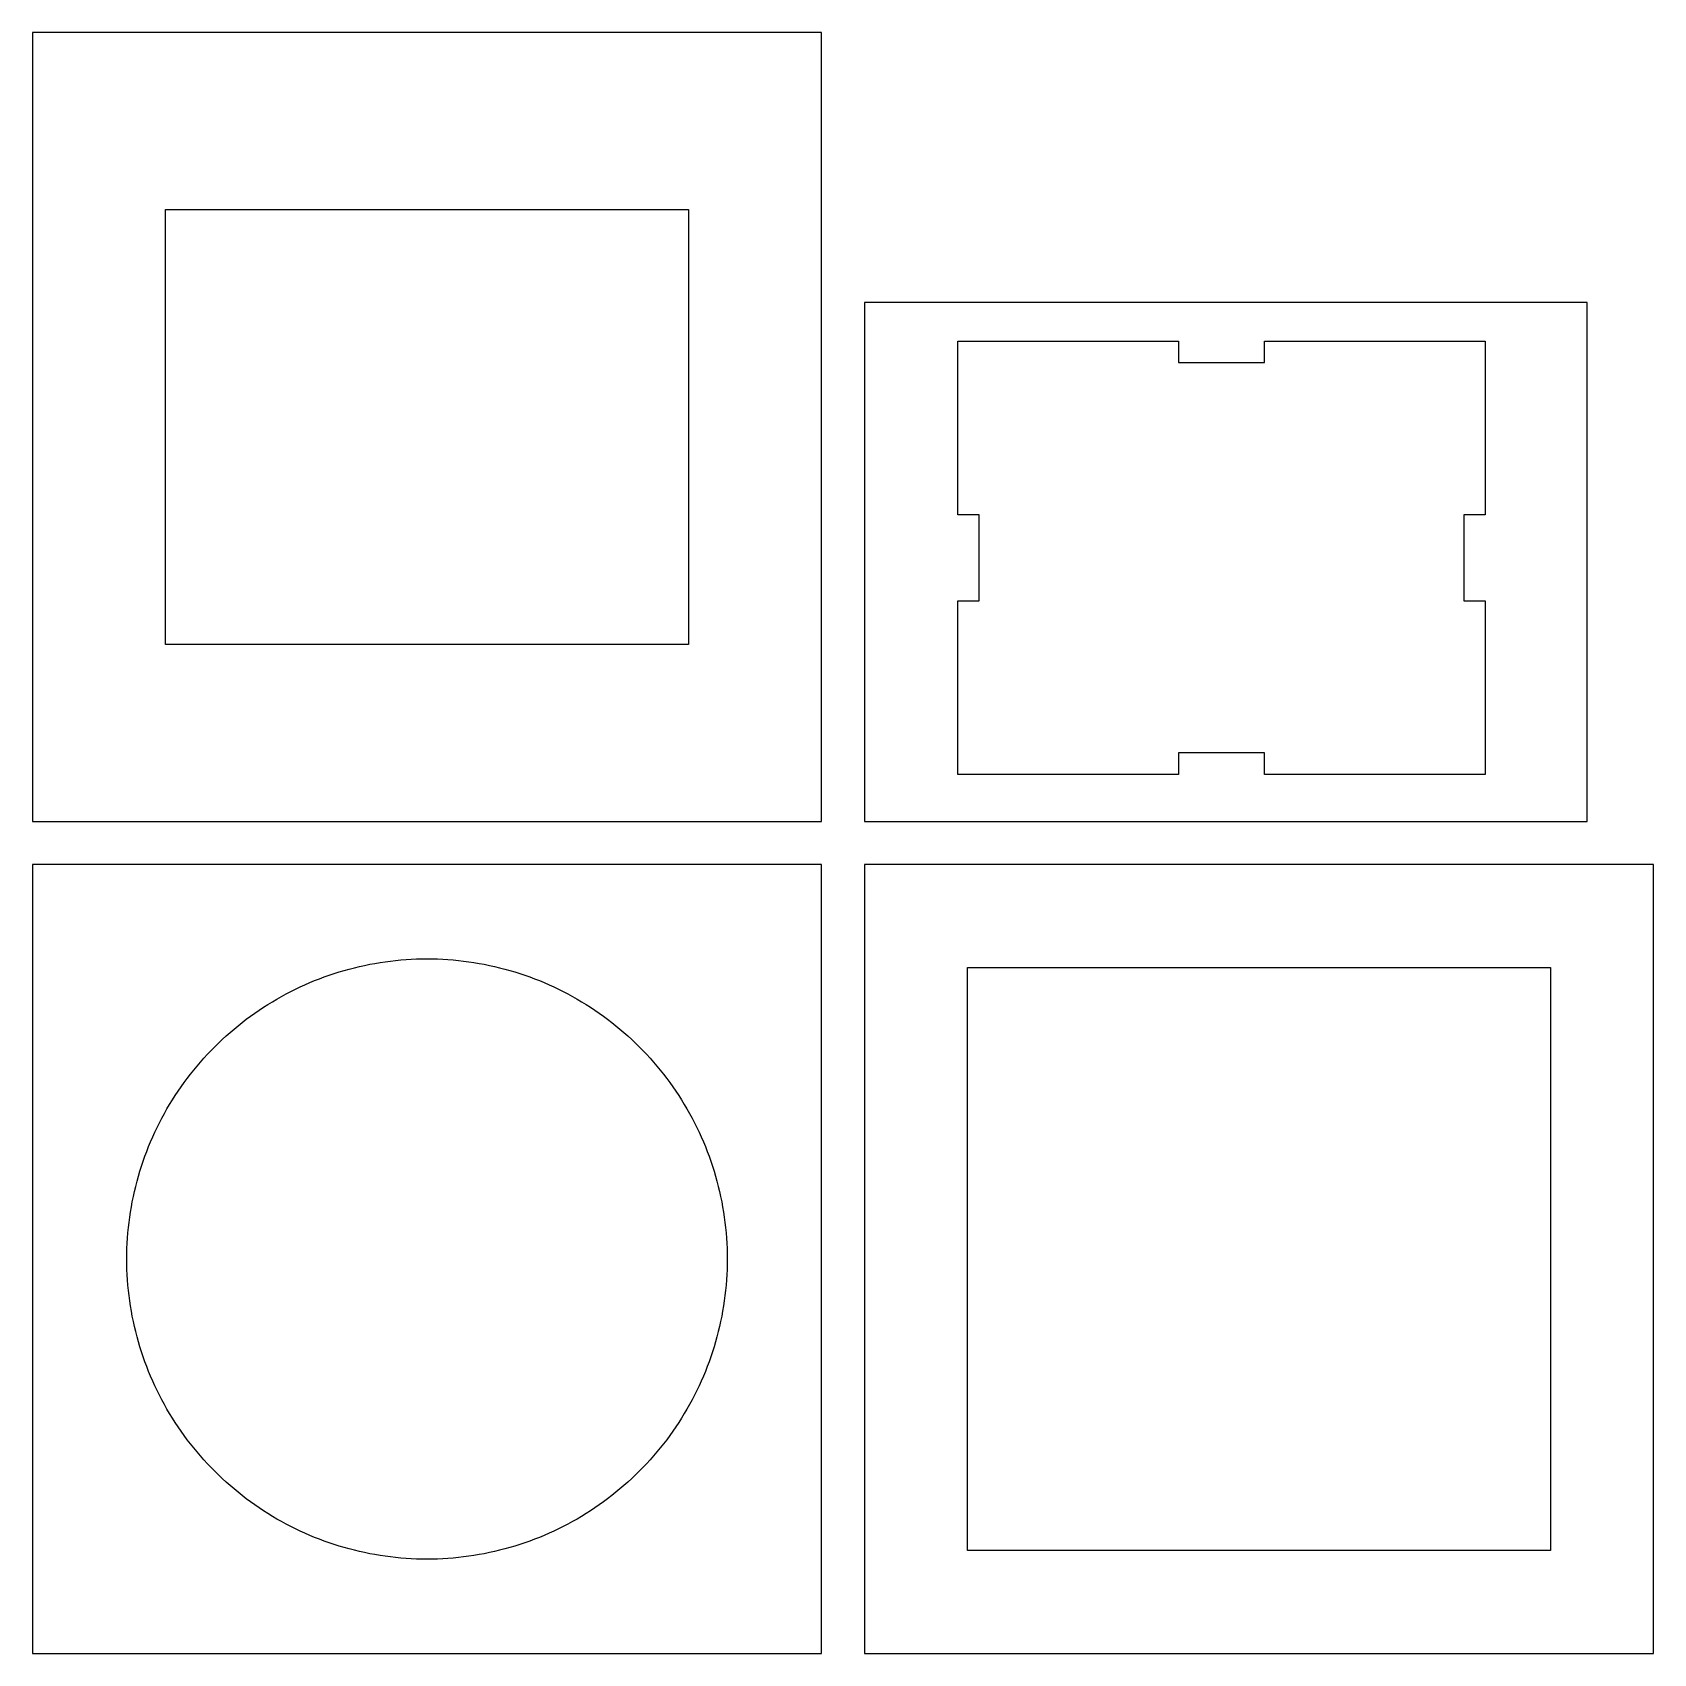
# Model space of a CAD drawing. Header units: metres. Extents: x 0 to 378, y 0 to 378.
import ezdxf

# ---------------------------------------------------------------- set-up
doc = ezdxf.new("R2010")
doc.units = ezdxf.units.M

msp = doc.modelspace()

# ---------------------------------------------------------------- linework, layer by layer
for p, q in [((184, 378), (0, 378)), ((0, 378), (0, 194)), ((184, 194), (184, 378)), ((31, 235.25), (31, 336.75)), ((31, 336.75), (153, 336.75)), ((153, 336.75), (153, 235.25)), ((362.5, 315), (194, 315)), ((194, 315), (194, 194)), ((362.5, 194), (362.5, 315)), ((215.75, 265.5), (215.75, 306)), ((215.75, 306), (267.25, 306)), ((267.25, 306), (267.25, 301)), ((287.25, 301), (287.25, 306)), ((287.25, 306), (338.75, 306)), ((338.75, 306), (338.75, 265.5)), ((267.25, 301), (287.25, 301)), ((220.75, 265.5), (215.75, 265.5)), ((220.75, 245.5), (220.75, 265.5)), ((338.75, 265.5), (333.75, 265.5)), ((333.75, 265.5), (333.75, 245.5)), ((215.75, 205), (215.75, 245.5)), ((215.75, 245.5), (220.75, 245.5)), ((333.75, 245.5), (338.75, 245.5)), ((338.75, 245.5), (338.75, 205)), ((153, 235.25), (31, 235.25)), ((287.25, 210), (267.25, 210)), ((267.25, 210), (267.25, 205)), ((287.25, 205), (287.25, 210)), ((267.25, 205), (215.75, 205)), ((338.75, 205), (287.25, 205)), ((0, 194), (184, 194)), ((194, 194), (362.5, 194)), ((184, 184), (0, 184)), ((0, 184), (0, 0)), ((184, 0), (184, 184)), ((378, 184), (194, 184)), ((194, 184), (194, 0)), ((378, 0), (378, 184)), ((70.3688, 158.574), (71.534, 158.941)), ((71.534, 158.941), (72.7054, 159.288)), ((72.7054, 159.288), (73.8827, 159.615)), ((73.8827, 159.615), (75.0655, 159.921)), ((75.0655, 159.921), (76.2534, 160.206)), ((76.2534, 160.206), (77.4462, 160.47)), ((77.4462, 160.47), (78.6434, 160.714)), ((78.6434, 160.714), (79.8446, 160.937)), ((79.8446, 160.937), (81.0496, 161.138)), ((81.0496, 161.138), (82.2579, 161.319)), ((82.2579, 161.319), (83.4691, 161.478)), ((83.4691, 161.478), (84.683, 161.617)), ((84.683, 161.617), (85.8991, 161.734)), ((85.8991, 161.734), (87.1171, 161.829)), ((87.1171, 161.829), (88.3365, 161.904)), ((88.3365, 161.904), (89.557, 161.957)), ((89.557, 161.957), (90.7783, 161.989)), ((90.7783, 161.989), (92, 162)), ((92, 162), (93.2217, 161.989)), ((93.2217, 161.989), (94.443, 161.957)), ((94.443, 161.957), (95.6635, 161.904)), ((95.6635, 161.904), (96.8829, 161.829)), ((96.8829, 161.829), (98.1009, 161.734)), ((98.1009, 161.734), (99.317, 161.617)), ((99.317, 161.617), (100.531, 161.478)), ((100.531, 161.478), (101.742, 161.319)), ((101.742, 161.319), (102.95, 161.138)), ((102.95, 161.138), (104.155, 160.937)), ((104.155, 160.937), (105.357, 160.714)), ((105.357, 160.714), (106.554, 160.47)), ((106.554, 160.47), (107.747, 160.206)), ((107.747, 160.206), (108.935, 159.921)), ((108.935, 159.921), (110.117, 159.615)), ((110.117, 159.615), (111.295, 159.288)), ((111.295, 159.288), (112.466, 158.941)), ((112.466, 158.941), (113.631, 158.574)), ((218, 24), (218, 160)), ((218, 160), (354, 160)), ((354, 160), (354, 24)), ((61.314, 154.916), (62.4167, 155.442)), ((62.4167, 155.442), (63.5284, 155.948)), ((63.5284, 155.948), (64.6488, 156.435)), ((64.6488, 156.435), (65.7775, 156.903)), ((65.7775, 156.903), (66.9142, 157.351)), ((66.9142, 157.351), (68.0586, 157.778)), ((68.0586, 157.778), (69.2102, 158.186)), ((69.2102, 158.186), (70.3688, 158.574)), ((113.631, 158.574), (114.79, 158.186)), ((114.79, 158.186), (115.941, 157.778)), ((115.941, 157.778), (117.086, 157.351)), ((117.086, 157.351), (118.222, 156.903)), ((118.222, 156.903), (119.351, 156.435)), ((119.351, 156.435), (120.472, 155.948)), ((120.472, 155.948), (121.583, 155.442)), ((121.583, 155.442), (122.686, 154.916)), ((53.8753, 150.707), (54.9056, 151.363)), ((54.9056, 151.363), (55.9473, 152.002)), ((55.9473, 152.002), (57, 152.622)), ((57, 152.622), (58.0633, 153.223)), ((58.0633, 153.223), (59.137, 153.806)), ((59.137, 153.806), (60.2207, 154.37)), ((60.2207, 154.37), (61.314, 154.916)), ((122.686, 154.916), (123.779, 154.37)), ((123.779, 154.37), (124.863, 153.806)), ((124.863, 153.806), (125.937, 153.223)), ((125.937, 153.223), (127, 152.622)), ((127, 152.622), (128.053, 152.002)), ((128.053, 152.002), (129.094, 151.363)), ((129.094, 151.363), (130.125, 150.707)), ((48.9037, 147.161), (49.8729, 147.904)), ((49.8729, 147.904), (50.855, 148.631)), ((50.855, 148.631), (51.8496, 149.341)), ((51.8496, 149.341), (52.8565, 150.033)), ((52.8565, 150.033), (53.8753, 150.707)), ((130.125, 150.707), (131.144, 150.033)), ((131.144, 150.033), (132.15, 149.341)), ((132.15, 149.341), (133.145, 148.631)), ((133.145, 148.631), (134.127, 147.904)), ((134.127, 147.904), (135.096, 147.161)), ((44.2601, 143.195), (45.1609, 144.02)), ((45.1609, 144.02), (46.0759, 144.83)), ((46.0759, 144.83), (47.0049, 145.623)), ((47.0049, 145.623), (47.9476, 146.4)), ((47.9476, 146.4), (48.9037, 147.161)), ((135.096, 147.161), (136.052, 146.4)), ((136.052, 146.4), (136.995, 145.623)), ((136.995, 145.623), (137.924, 144.83)), ((137.924, 144.83), (138.839, 144.02)), ((138.839, 144.02), (139.74, 143.195)), ((40.8052, 139.74), (41.6462, 140.626)), ((41.6462, 140.626), (42.5025, 141.497)), ((42.5025, 141.497), (43.3739, 142.354)), ((43.3739, 142.354), (44.2601, 143.195)), ((139.74, 143.195), (140.626, 142.354)), ((140.626, 142.354), (141.497, 141.497)), ((141.497, 141.497), (142.354, 140.626)), ((142.354, 140.626), (143.195, 139.74)), ((37.5998, 136.052), (38.3769, 136.995)), ((38.3769, 136.995), (39.1703, 137.924)), ((39.1703, 137.924), (39.9799, 138.839)), ((39.9799, 138.839), (40.8052, 139.74)), ((143.195, 139.74), (144.02, 138.839)), ((144.02, 138.839), (144.83, 137.924)), ((144.83, 137.924), (145.623, 136.995)), ((145.623, 136.995), (146.4, 136.052)), ((34.6593, 132.15), (35.3688, 133.145)), ((35.3688, 133.145), (36.0955, 134.127)), ((36.0955, 134.127), (36.8392, 135.096)), ((36.8392, 135.096), (37.5998, 136.052)), ((146.4, 136.052), (147.161, 135.096)), ((147.161, 135.096), (147.904, 134.127)), ((147.904, 134.127), (148.631, 133.145)), ((148.631, 133.145), (149.341, 132.15)), ((31.9983, 128.053), (32.6366, 129.094)), ((32.6366, 129.094), (33.2931, 130.125)), ((33.2931, 130.125), (33.9674, 131.144)), ((33.9674, 131.144), (34.6593, 132.15)), ((149.341, 132.15), (150.033, 131.144)), ((150.033, 131.144), (150.707, 130.125)), ((150.707, 130.125), (151.363, 129.094)), ((151.363, 129.094), (152.002, 128.053)), ((29.6295, 123.779), (30.1937, 124.863)), ((30.1937, 124.863), (30.7766, 125.937)), ((30.7766, 125.937), (31.3782, 127)), ((31.3782, 127), (31.9983, 128.053)), ((152.002, 128.053), (152.622, 127)), ((152.622, 127), (153.223, 125.937)), ((153.223, 125.937), (153.806, 124.863)), ((153.806, 124.863), (154.37, 123.779)), ((28.0518, 120.472), (28.5584, 121.583)), ((28.5584, 121.583), (29.0844, 122.686)), ((29.0844, 122.686), (29.6295, 123.779)), ((154.37, 123.779), (154.916, 122.686)), ((154.916, 122.686), (155.442, 121.583)), ((155.442, 121.583), (155.948, 120.472)), ((26.6494, 117.086), (27.0971, 118.222)), ((27.0971, 118.222), (27.5647, 119.351)), ((27.5647, 119.351), (28.0518, 120.472)), ((155.948, 120.472), (156.435, 119.351)), ((156.435, 119.351), (156.903, 118.222)), ((156.903, 118.222), (157.351, 117.086)), ((25.0587, 112.466), (25.426, 113.631)), ((25.426, 113.631), (25.8137, 114.79)), ((25.8137, 114.79), (26.2215, 115.941)), ((26.2215, 115.941), (26.6494, 117.086)), ((157.351, 117.086), (157.778, 115.941)), ((157.778, 115.941), (158.186, 114.79)), ((158.186, 114.79), (158.574, 113.631)), ((158.574, 113.631), (158.941, 112.466)), ((24.0793, 108.935), (24.3852, 110.117)), ((24.3852, 110.117), (24.7117, 111.295)), ((24.7117, 111.295), (25.0587, 112.466)), ((158.941, 112.466), (159.288, 111.295)), ((159.288, 111.295), (159.615, 110.117)), ((159.615, 110.117), (159.921, 108.935)), ((23.2861, 105.357), (23.5297, 106.554)), ((23.5297, 106.554), (23.7941, 107.747)), ((23.7941, 107.747), (24.0793, 108.935)), ((159.921, 108.935), (160.206, 107.747)), ((160.206, 107.747), (160.47, 106.554)), ((160.47, 106.554), (160.714, 105.357)), ((22.6812, 101.742), (22.8618, 102.95)), ((22.8618, 102.95), (23.0634, 104.155)), ((23.0634, 104.155), (23.2861, 105.357)), ((160.714, 105.357), (160.937, 104.155)), ((160.937, 104.155), (161.138, 102.95)), ((161.138, 102.95), (161.319, 101.742)), ((22.2664, 98.1009), (22.3835, 99.317)), ((22.3835, 99.317), (22.5218, 100.531)), ((22.5218, 100.531), (22.6812, 101.742)), ((161.319, 101.742), (161.478, 100.531)), ((161.478, 100.531), (161.617, 99.317)), ((161.617, 99.317), (161.734, 98.1009)), ((22.0426, 94.443), (22.0959, 95.6635)), ((22.0959, 95.6635), (22.1705, 96.8829)), ((22.1705, 96.8829), (22.2664, 98.1009)), ((161.734, 98.1009), (161.829, 96.8829)), ((161.829, 96.8829), (161.904, 95.6635)), ((161.904, 95.6635), (161.957, 94.443)), ((22, 92), (22.0107, 93.2217)), ((22.0107, 90.7783), (22, 92)), ((22.0107, 93.2217), (22.0426, 94.443)), ((22.0426, 89.557), (22.0107, 90.7783)), ((161.957, 94.443), (161.989, 93.2217)), ((161.989, 90.7783), (161.957, 89.557)), ((161.989, 93.2217), (162, 92)), ((162, 92), (161.989, 90.7783)), ((22.0959, 88.3365), (22.0426, 89.557)), ((22.1705, 87.1171), (22.0959, 88.3365)), ((22.2664, 85.8991), (22.1705, 87.1171)), ((161.829, 87.1171), (161.734, 85.8991)), ((161.904, 88.3365), (161.829, 87.1171)), ((161.957, 89.557), (161.904, 88.3365)), ((22.3835, 84.683), (22.2664, 85.8991)), ((22.5218, 83.4691), (22.3835, 84.683)), ((22.6812, 82.2579), (22.5218, 83.4691)), ((161.478, 83.4691), (161.319, 82.2579)), ((161.617, 84.683), (161.478, 83.4691)), ((161.734, 85.8991), (161.617, 84.683)), ((22.8618, 81.0496), (22.6812, 82.2579)), ((23.0634, 79.8446), (22.8618, 81.0496)), ((23.2861, 78.6434), (23.0634, 79.8446)), ((160.937, 79.8446), (160.714, 78.6434)), ((161.138, 81.0496), (160.937, 79.8446)), ((161.319, 82.2579), (161.138, 81.0496)), ((23.5297, 77.4462), (23.2861, 78.6434)), ((23.7941, 76.2534), (23.5297, 77.4462)), ((24.0793, 75.0655), (23.7941, 76.2534)), ((160.206, 76.2534), (159.921, 75.0655)), ((160.47, 77.4462), (160.206, 76.2534)), ((160.714, 78.6434), (160.47, 77.4462)), ((24.3852, 73.8827), (24.0793, 75.0655)), ((24.7117, 72.7054), (24.3852, 73.8827)), ((25.0587, 71.534), (24.7117, 72.7054)), ((159.288, 72.7054), (158.941, 71.534)), ((159.615, 73.8827), (159.288, 72.7054)), ((159.921, 75.0655), (159.615, 73.8827)), ((25.426, 70.3688), (25.0587, 71.534)), ((25.8137, 69.2102), (25.426, 70.3688)), ((26.2215, 68.0586), (25.8137, 69.2102)), ((26.6494, 66.9142), (26.2215, 68.0586)), ((157.778, 68.0586), (157.351, 66.9142)), ((158.186, 69.2102), (157.778, 68.0586)), ((158.574, 70.3688), (158.186, 69.2102)), ((158.941, 71.534), (158.574, 70.3688)), ((27.0971, 65.7775), (26.6494, 66.9142)), ((27.5647, 64.6488), (27.0971, 65.7775)), ((28.0518, 63.5284), (27.5647, 64.6488)), ((156.435, 64.6488), (155.948, 63.5284)), ((156.903, 65.7775), (156.435, 64.6488)), ((157.351, 66.9142), (156.903, 65.7775)), ((28.5584, 62.4167), (28.0518, 63.5284)), ((29.0844, 61.314), (28.5584, 62.4167)), ((29.6295, 60.2207), (29.0844, 61.314)), ((154.916, 61.314), (154.37, 60.2207)), ((155.442, 62.4167), (154.916, 61.314)), ((155.948, 63.5284), (155.442, 62.4167)), ((30.1937, 59.137), (29.6295, 60.2207)), ((30.7766, 58.0633), (30.1937, 59.137)), ((31.3782, 57), (30.7766, 58.0633)), ((31.9983, 55.9473), (31.3782, 57)), ((152.622, 57), (152.002, 55.9473)), ((153.223, 58.0633), (152.622, 57)), ((153.806, 59.137), (153.223, 58.0633)), ((154.37, 60.2207), (153.806, 59.137)), ((32.6366, 54.9056), (31.9983, 55.9473)), ((33.2931, 53.8753), (32.6366, 54.9056)), ((33.9674, 52.8565), (33.2931, 53.8753)), ((150.707, 53.8753), (150.033, 52.8565)), ((151.363, 54.9056), (150.707, 53.8753)), ((152.002, 55.9473), (151.363, 54.9056)), ((34.6593, 51.8496), (33.9674, 52.8565)), ((35.3688, 50.855), (34.6593, 51.8496)), ((36.0955, 49.8729), (35.3688, 50.855)), ((36.8392, 48.9037), (36.0955, 49.8729)), ((147.904, 49.8729), (147.161, 48.9037)), ((148.631, 50.855), (147.904, 49.8729)), ((149.341, 51.8496), (148.631, 50.855)), ((150.033, 52.8565), (149.341, 51.8496)), ((37.5998, 47.9476), (36.8392, 48.9037)), ((38.3769, 47.0049), (37.5998, 47.9476)), ((39.1703, 46.0759), (38.3769, 47.0049)), ((39.9799, 45.1609), (39.1703, 46.0759)), ((144.83, 46.0759), (144.02, 45.1609)), ((145.623, 47.0049), (144.83, 46.0759)), ((146.4, 47.9476), (145.623, 47.0049)), ((147.161, 48.9037), (146.4, 47.9476)), ((40.8052, 44.2601), (39.9799, 45.1609)), ((41.6462, 43.3739), (40.8052, 44.2601)), ((42.5025, 42.5025), (41.6462, 43.3739)), ((43.3739, 41.6462), (42.5025, 42.5025)), ((44.2601, 40.8052), (43.3739, 41.6462)), ((140.626, 41.6462), (139.74, 40.8052)), ((141.497, 42.5025), (140.626, 41.6462)), ((142.354, 43.3739), (141.497, 42.5025)), ((143.195, 44.2601), (142.354, 43.3739)), ((144.02, 45.1609), (143.195, 44.2601)), ((45.1609, 39.9799), (44.2601, 40.8052)), ((46.0759, 39.1703), (45.1609, 39.9799)), ((47.0049, 38.3769), (46.0759, 39.1703)), ((47.9476, 37.5998), (47.0049, 38.3769)), ((136.995, 38.3769), (136.052, 37.5998)), ((137.924, 39.1703), (136.995, 38.3769)), ((138.839, 39.9799), (137.924, 39.1703)), ((139.74, 40.8052), (138.839, 39.9799)), ((48.9037, 36.8392), (47.9476, 37.5998)), ((49.8729, 36.0955), (48.9037, 36.8392)), ((50.855, 35.3688), (49.8729, 36.0955)), ((51.8496, 34.6593), (50.855, 35.3688)), ((52.8565, 33.9674), (51.8496, 34.6593)), ((132.15, 34.6593), (131.144, 33.9674)), ((133.145, 35.3688), (132.15, 34.6593)), ((134.127, 36.0955), (133.145, 35.3688)), ((135.096, 36.8392), (134.127, 36.0955)), ((136.052, 37.5998), (135.096, 36.8392)), ((53.8753, 33.2931), (52.8565, 33.9674)), ((54.9056, 32.6366), (53.8753, 33.2931)), ((55.9473, 31.9983), (54.9056, 32.6366)), ((57, 31.3782), (55.9473, 31.9983)), ((58.0633, 30.7766), (57, 31.3782)), ((59.137, 30.1937), (58.0633, 30.7766)), ((125.937, 30.7766), (124.863, 30.1937)), ((127, 31.3782), (125.937, 30.7766)), ((128.053, 31.9983), (127, 31.3782)), ((129.094, 32.6366), (128.053, 31.9983)), ((130.125, 33.2931), (129.094, 32.6366)), ((131.144, 33.9674), (130.125, 33.2931)), ((60.2207, 29.6295), (59.137, 30.1937)), ((61.314, 29.0844), (60.2207, 29.6295)), ((62.4167, 28.5584), (61.314, 29.0844)), ((63.5284, 28.0518), (62.4167, 28.5584)), ((64.6488, 27.5647), (63.5284, 28.0518)), ((65.7775, 27.0971), (64.6488, 27.5647)), ((66.9142, 26.6494), (65.7775, 27.0971)), ((68.0586, 26.2215), (66.9142, 26.6494)), ((117.086, 26.6494), (115.941, 26.2215)), ((118.222, 27.0971), (117.086, 26.6494)), ((119.351, 27.5647), (118.222, 27.0971)), ((120.472, 28.0518), (119.351, 27.5647)), ((121.583, 28.5584), (120.472, 28.0518)), ((122.686, 29.0844), (121.583, 28.5584)), ((123.779, 29.6295), (122.686, 29.0844)), ((124.863, 30.1937), (123.779, 29.6295)), ((69.2102, 25.8137), (68.0586, 26.2215)), ((70.3688, 25.426), (69.2102, 25.8137)), ((71.534, 25.0587), (70.3688, 25.426)), ((72.7054, 24.7117), (71.534, 25.0587)), ((73.8827, 24.3852), (72.7054, 24.7117)), ((75.0655, 24.0793), (73.8827, 24.3852)), ((76.2534, 23.7941), (75.0655, 24.0793)), ((77.4462, 23.5297), (76.2534, 23.7941)), ((78.6434, 23.2861), (77.4462, 23.5297)), ((79.8446, 23.0634), (78.6434, 23.2861)), ((81.0496, 22.8618), (79.8446, 23.0634)), ((82.2579, 22.6812), (81.0496, 22.8618)), ((83.4691, 22.5218), (82.2579, 22.6812)), ((101.742, 22.6812), (100.531, 22.5218)), ((102.95, 22.8618), (101.742, 22.6812)), ((104.155, 23.0634), (102.95, 22.8618)), ((105.357, 23.2861), (104.155, 23.0634)), ((106.554, 23.5297), (105.357, 23.2861)), ((107.747, 23.7941), (106.554, 23.5297)), ((108.935, 24.0793), (107.747, 23.7941)), ((110.117, 24.3852), (108.935, 24.0793)), ((111.295, 24.7117), (110.117, 24.3852)), ((112.466, 25.0587), (111.295, 24.7117)), ((113.631, 25.426), (112.466, 25.0587)), ((114.79, 25.8137), (113.631, 25.426)), ((115.941, 26.2215), (114.79, 25.8137)), ((354, 24), (218, 24)), ((84.683, 22.3835), (83.4691, 22.5218)), ((85.8991, 22.2664), (84.683, 22.3835)), ((87.1171, 22.1705), (85.8991, 22.2664)), ((88.3365, 22.0959), (87.1171, 22.1705)), ((89.557, 22.0426), (88.3365, 22.0959)), ((90.7783, 22.0107), (89.557, 22.0426)), ((92, 22), (90.7783, 22.0107)), ((93.2217, 22.0107), (92, 22)), ((94.443, 22.0426), (93.2217, 22.0107)), ((95.6635, 22.0959), (94.443, 22.0426)), ((96.8829, 22.1705), (95.6635, 22.0959)), ((98.1009, 22.2664), (96.8829, 22.1705)), ((99.317, 22.3835), (98.1009, 22.2664)), ((100.531, 22.5218), (99.317, 22.3835)), ((0, 0), (184, 0)), ((194, 0), (378, 0))]:
    msp.add_line(p, q)

doc.saveas('drawing.dxf')
